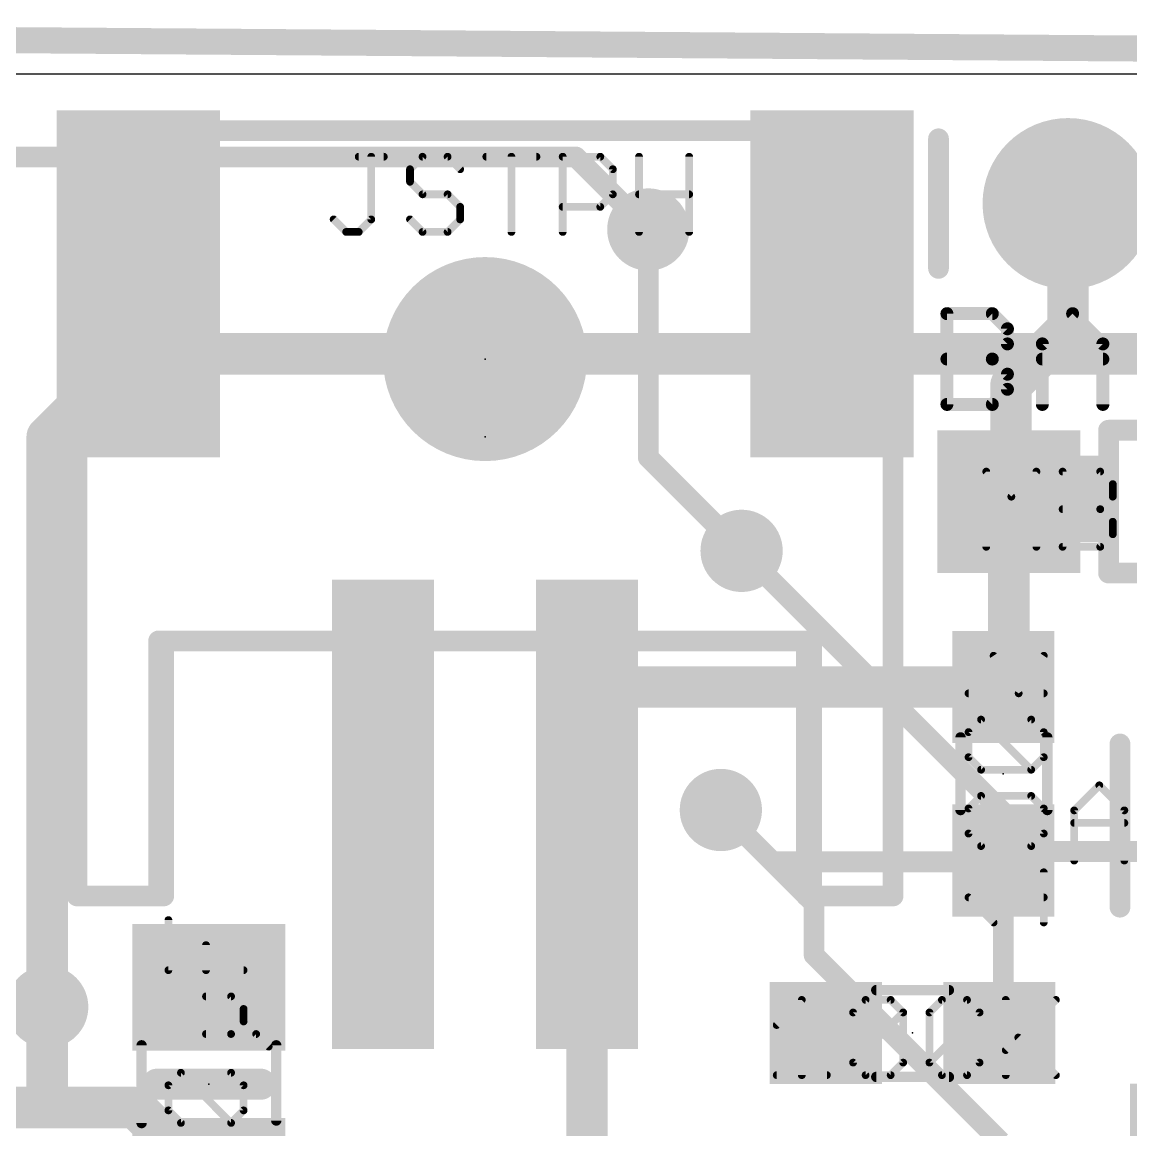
# Model space of a CAD drawing. Extents: x -0.8 to 51.2, y -0.4 to 23.4.
# Drawn here: x 6.26 to 17.13, y 12.51 to 23.37 of the extents above; entities that cross this region are included whole.
import ezdxf

# ---------------------------------------------------------------- set-up
doc = ezdxf.new("R2010")
doc.units = 0
for name, color, linetype in [('1', 12, 'CONTINUOUS'), ('16', 132, 'CONTINUOUS'), ('17', 110, 'CONTINUOUS'), ('18', 110, 'CONTINUOUS'), ('20', 53, 'CONTINUOUS'), ('21', 40, 'CONTINUOUS'), ('23', 40, 'CONTINUOUS'), ('27', 53, 'CONTINUOUS'), ('41', 12, 'CONTINUOUS'), ('51', 253, 'CONTINUOUS')]:
    doc.layers.add(name, color=color, linetype=linetype)

# ---------------------------------------------------------------- blocks, each defined once
blk = doc.blocks.new('RECT')
blk.add_solid([(-0.5, -0.5), (0.5, -0.5), (-0.5, 0.5), (0.5, 0.5)])
blk = doc.blocks.new('ROUNDP')
at = {"const_width": 0.5}
blk.add_lwpolyline([(0, -0.25, 1), (0, 0.25, 1), (0, -0.25)], format="xyb", dxfattribs=at)
blk = doc.blocks.new('PIE')
at = {"const_width": 0.5}
blk.add_lwpolyline([(0, -0.25, 1), (0, 0.25, 1), (0, -0.25)], format="xyb", dxfattribs=at)
blk = doc.blocks.new('ROUNDV')
at = {"const_width": 0.5}
blk.add_lwpolyline([(0, -0.25, 1), (0, 0.25, 1), (0, -0.25)], format="xyb", dxfattribs=at)

msp = doc.modelspace()

# ---------------------------------------------------------------- linework, layer by layer
at = {"layer": '1'}
for points, const_width in [([(50.927, 22.86), (-0.381, 23.241)], 0.254), ([(16.51, 21.59), (16.51, 20.3708)], 0.4064), ([(12.3952, 21.336), (12.3952, 19.1008)], 0.2032), ([(16.51, 20.3708), (15.9512, 19.812)], 0.4064), ([(15.9512, 19.812), (15.9512, 18.6902)], 0.4064), ([(12.3952, 19.1008), (13.3096, 18.1864)], 0.2032), ([(15.9512, 18.6902), (15.93, 18.669)], 0.4064), ([(15.93, 18.669), (15.93, 16.907)], 0.4064), ([(15.93, 16.907), (15.875, 16.852)], 0.4064), ([(12.1784, 16.852), (11.7856, 16.4592)], 0.4064), ([(15.875, 16.852), (12.1784, 16.852)], 0.4064), ([(11.7856, 16.4592), (11.7856, 15.6134)], 0.4064), ([(11.7856, 15.6134), (11.795, 15.604)], 0.4064), ([(11.795, 15.604), (11.795, 12.237)], 0.4064), ([(13.1064, 15.6464), (13.6144, 15.1384)], 0.2032), ([(13.6144, 15.1384), (15.8614, 15.1384)], 0.2032), ([(15.8614, 15.1384), (15.875, 15.152)], 0.2032), ([(15.875, 15.152), (15.875, 13.501)], 0.2032), ([(6.5024, 13.716), (6.5024, 12.8316)], 0.4064), ([(15.875, 13.501), (15.836, 13.462)], 0.2032), ([(15.8496, 13.4484), (15.836, 13.462)], 0.2032), ([(6.5024, 12.8316), (6.604, 12.73)], 0.4064), ([(5.22, 12.73), (6.604, 12.73)], 0.4064), ([(6.604, 12.73), (7.367, 12.73)], 0.4064), ([(7.367, 12.73), (8.088, 12.009)], 0.4064)]:
    msp.add_lwpolyline(points, dxfattribs=dict(at, const_width=const_width))
for points, const_width in [([(16.6116, 21.59, 1), (16.4084, 21.59)], 0.2032), ([(12.446, 21.336, 1), (12.3444, 21.336)], 0.1016), ([(16.5818, 20.299, 1), (16.4382, 20.4426)], 0.2032), ([(16.4084, 20.3708, 1), (16.6116, 20.3708)], 0.2032), ([(16.0528, 19.812, 1), (15.8496, 19.812)], 0.2032), ([(15.8794, 19.8838, 1), (16.023, 19.7402)], 0.2032), ([(12.4311, 19.1367, 1), (12.3593, 19.0649)], 0.1016), ([(12.3444, 19.1008, 1), (12.446, 19.1008)], 0.1016), ([(16.0316, 18.669, 1), (15.8284, 18.669)], 0.2032), ([(15.8582, 18.7408, 1), (16.0018, 18.5972)], 0.2032), ([(16.023, 18.6184, 1), (15.8794, 18.762)], 0.2032), ([(15.8496, 18.6902, 1), (16.0528, 18.6902)], 0.2032), ([(13.2737, 18.1505, 1), (13.3455, 18.2223)], 0.1016), ([(16.0018, 16.8352, 1), (15.8582, 16.9788)], 0.2032), ([(12.1784, 16.9536, 1), (12.1784, 16.7504)], 0.2032), ([(12.2502, 16.7802, 1), (12.1066, 16.9238)], 0.2032), ([(15.8032, 16.9238, 1), (15.9468, 16.7802)], 0.2032), ([(15.8284, 16.907, 1), (16.0316, 16.907)], 0.2032), ([(15.875, 16.7504, 1), (15.875, 16.9536)], 0.2032), ([(11.8872, 16.4592, 1), (11.684, 16.4592)], 0.2032), ([(11.7138, 16.531, 1), (11.8574, 16.3874)], 0.2032), ([(11.8574, 15.6852, 1), (11.7138, 15.5416)], 0.2032), ([(11.8966, 15.604, 1), (11.6934, 15.604)], 0.2032), ([(11.7232, 15.5322, 1), (11.8668, 15.6758)], 0.2032), ([(11.684, 15.6134, 1), (11.8872, 15.6134)], 0.2032), ([(13.1423, 15.6823, 1), (13.0705, 15.6105)], 0.1016), ([(13.6144, 15.1892, 1), (13.6144, 15.0876)], 0.1016), ([(13.5785, 15.1025, 1), (13.6503, 15.1743)], 0.1016), ([(15.8255, 15.1743, 1), (15.8973, 15.1025)], 0.1016), ([(15.9258, 15.152, 1), (15.8242, 15.152)], 0.1016), ([(15.9109, 15.1161, 1), (15.8391, 15.1879)], 0.1016), ([(15.8614, 15.0876, 1), (15.8614, 15.1892)], 0.1016), ([(6.604, 13.716, 1), (6.4008, 13.716)], 0.2032), ([(15.9109, 13.4651, 1), (15.8391, 13.5369)], 0.1016), ([(15.8719, 13.4979, 1), (15.8001, 13.4261)], 0.1016), ([(15.8001, 13.4979, 1), (15.8719, 13.4261)], 0.1016), ([(15.8137, 13.4125, 1), (15.8855, 13.4843)], 0.1016), ([(15.8242, 13.501, 1), (15.9258, 13.501)], 0.1016), ([(6.5742, 12.9034, 1), (6.4306, 12.7598)], 0.2032), ([(6.4008, 12.8316, 1), (6.604, 12.8316)], 0.2032), ([(6.604, 12.8316, 1), (6.604, 12.6284)], 0.2032), ([(6.5322, 12.6582, 1), (6.6758, 12.8018)], 0.2032), ([(6.604, 12.6284, 1), (6.604, 12.8316)], 0.2032), ([(7.4388, 12.8018, 1), (7.2952, 12.6582)], 0.2032), ([(7.367, 12.6284, 1), (7.367, 12.8316)], 0.2032)]:
    msp.add_lwpolyline(points, format="xyb", dxfattribs=dict(at, const_width=const_width))
at = {"layer": '16'}
for points, const_width in [([(-0.635, 23.241), (50.927, 22.86)], 0.254), ([(4.572, 22.0472), (11.684, 22.0472)], 0.2032), ([(11.684, 22.0472), (12.3952, 21.336)], 0.2032), ([(7.3152, 20.1168), (6.5024, 19.304)], 0.4064), ([(21.2344, 20.1168), (7.3152, 20.1168)], 0.4064), ([(6.5024, 19.304), (6.5024, 13.716)], 0.4064), ([(16.256, 15.24), (13.3096, 18.1864)], 0.2032), ([(14.0208, 14.732), (13.1064, 15.6464)], 0.2032), ([(20.7264, 15.24), (16.256, 15.24)], 0.2032), ([(14.0208, 14.224), (14.0208, 14.732)], 0.2032), ([(15.8496, 12.3952), (14.0208, 14.224)], 0.2032)]:
    msp.add_lwpolyline(points, dxfattribs=dict(at, const_width=const_width))
for points, const_width in [([(11.7199, 22.0831, 1), (11.6481, 22.0113)], 0.1016), ([(11.684, 21.9964, 1), (11.684, 22.098)], 0.1016), ([(12.3593, 21.3001, 1), (12.4311, 21.3719)], 0.1016), ([(7.3152, 20.2184, 1), (7.3152, 20.0152)], 0.2032), ([(7.387, 20.045, 1), (7.2434, 20.1886)], 0.2032), ([(6.604, 19.304, 1), (6.4008, 19.304)], 0.2032), ([(6.4306, 19.3758, 1), (6.5742, 19.2322)], 0.2032), ([(13.3455, 18.2223, 1), (13.2737, 18.1505)], 0.1016), ([(13.1423, 15.6823, 1), (13.0705, 15.6105)], 0.1016), ([(16.256, 15.2908, 1), (16.256, 15.1892)], 0.1016), ([(16.2201, 15.2041, 1), (16.2919, 15.2759)], 0.1016), ([(14.0716, 14.732, 1), (13.97, 14.732)], 0.1016), ([(13.9849, 14.6961, 1), (14.0567, 14.7679)], 0.1016), ([(14.0567, 14.2599, 1), (13.9849, 14.1881)], 0.1016), ([(13.97, 14.224, 1), (14.0716, 14.224)], 0.1016), ([(6.4008, 13.716, 1), (6.604, 13.716)], 0.2032)]:
    msp.add_lwpolyline(points, format="xyb", dxfattribs=dict(at, const_width=const_width))
at = {"layer": '20'}
msp.add_line((48.26, 22.86), (2.54, 22.86), dxfattribs=at)
at = {"layer": '21'}
for points, const_width in [([(8.545, 22.304), (13.045, 22.304)], 0.2032), ([(15.3226, 19.6215), (15.3226, 20.5113)], 0.127), ([(15.3226, 20.5113), (15.7675, 20.5113)], 0.127), ([(15.7675, 20.5113), (15.9158, 20.363)], 0.127), ([(16.2581, 20.2147), (16.5547, 20.5113)], 0.127), ([(16.5547, 20.5113), (16.8513, 20.2147)], 0.127), ([(15.9158, 20.363), (15.9158, 20.2147)], 0.127), ([(15.9158, 20.2147), (15.7675, 20.0664)], 0.127), ([(16.2581, 19.6215), (16.2581, 20.2147)], 0.127), ([(16.8513, 20.2147), (16.8513, 19.6215)], 0.127), ([(15.3226, 20.0664), (15.7675, 20.0664)], 0.127), ([(15.7675, 20.0664), (15.9158, 19.9181)], 0.127), ([(16.2581, 20.0664), (16.8513, 20.0664)], 0.127), ([(15.9158, 19.9181), (15.9158, 19.7698)], 0.127), ([(15.9158, 19.7698), (15.7675, 19.6215)], 0.127), ([(15.7675, 19.6215), (15.3226, 19.6215)], 0.127), ([(16.907, 19.369), (18.653, 19.369)], 0.2032), ([(6.795, 14.804), (6.795, 18.804)], 0.2032), ([(14.795, 18.804), (14.795, 14.804)], 0.2032), ([(18.653, 17.969), (16.907, 17.969)], 0.2032), ([(9.045, 17.304), (7.645, 17.304)], 0.2032), ([(7.645, 17.304), (7.645, 14.804)], 0.2032), ([(13.945, 17.304), (12.545, 17.304)], 0.2032), ([(13.945, 14.804), (13.945, 17.304)], 0.2032), ([(17.019, 14.694), (17.019, 16.294)], 0.2032), ([(7.645, 14.804), (6.795, 14.804)], 0.2032), ([(14.795, 14.804), (13.945, 14.804)], 0.2032), ([(7.58, 12.959), (8.596, 12.959)], 0.3048)]:
    msp.add_lwpolyline(points, dxfattribs=dict(at, const_width=const_width))
for points, const_width in [([(8.545, 22.3548, 1), (8.545, 22.2532)], 0.1016), ([(13.045, 22.2532, 1), (13.045, 22.3548)], 0.1016), ([(15.3544, 20.5113, 1), (15.2909, 20.5113)], 0.0635), ([(15.3226, 20.543, 1), (15.3226, 20.4795)], 0.0635), ([(15.79, 20.5337, 1), (15.745, 20.4888)], 0.0635), ([(15.7675, 20.4795, 1), (15.7675, 20.543)], 0.0635), ([(16.5772, 20.5337, 1), (16.5323, 20.4888)], 0.0635), ([(16.5772, 20.4888, 1), (16.5323, 20.5337)], 0.0635), ([(15.9475, 20.363, 1), (15.884, 20.363)], 0.0635), ([(15.8933, 20.3405, 1), (15.9382, 20.3854)], 0.0635), ([(15.884, 20.2147, 1), (15.9475, 20.2147)], 0.0635), ([(15.9382, 20.1922, 1), (15.8933, 20.2371)], 0.0635), ([(16.2899, 20.2147, 1), (16.2264, 20.2147)], 0.0635), ([(16.2357, 20.2371, 1), (16.2806, 20.1922)], 0.0635), ([(16.8831, 20.2147, 1), (16.8196, 20.2147)], 0.0635), ([(16.8289, 20.1922, 1), (16.8738, 20.2371)], 0.0635), ([(15.3226, 20.0981, 1), (15.3226, 20.0346)], 0.0635), ([(15.79, 20.0888, 1), (15.745, 20.0439)], 0.0635), ([(15.745, 20.0888, 1), (15.79, 20.0439)], 0.0635), ([(15.7675, 20.0346, 1), (15.7675, 20.0981)], 0.0635), ([(16.2581, 20.0981, 1), (16.2581, 20.0346)], 0.0635), ([(16.8513, 20.0346, 1), (16.8513, 20.0981)], 0.0635), ([(15.9475, 19.9181, 1), (15.884, 19.9181)], 0.0635), ([(15.8933, 19.8956, 1), (15.9382, 19.9405)], 0.0635), ([(15.884, 19.7698, 1), (15.9475, 19.7698)], 0.0635), ([(15.9382, 19.7473, 1), (15.8933, 19.7922)], 0.0635), ([(15.3226, 19.6532, 1), (15.3226, 19.5898)], 0.0635), ([(15.745, 19.644, 1), (15.79, 19.599)], 0.0635), ([(15.7675, 19.5898, 1), (15.7675, 19.6532)], 0.0635), ([(15.2909, 19.6215, 1), (15.3544, 19.6215)], 0.0635), ([(16.2264, 19.6215, 1), (16.2899, 19.6215)], 0.0635), ([(16.8196, 19.6215, 1), (16.8831, 19.6215)], 0.0635), ([(16.907, 19.4198, 1), (16.907, 19.3182)], 0.1016), ([(6.8458, 18.804, 1), (6.7442, 18.804)], 0.1016), ([(14.8458, 18.804, 1), (14.7442, 18.804)], 0.1016), ([(16.907, 18.0198, 1), (16.907, 17.9182)], 0.1016), ([(7.645, 17.3548, 1), (7.645, 17.2532)], 0.1016), ([(7.6958, 17.304, 1), (7.5942, 17.304)], 0.1016), ([(9.045, 17.2532, 1), (9.045, 17.3548)], 0.1016), ([(12.545, 17.3548, 1), (12.545, 17.2532)], 0.1016), ([(13.9958, 17.304, 1), (13.8942, 17.304)], 0.1016), ([(13.945, 17.2532, 1), (13.945, 17.3548)], 0.1016), ([(17.0698, 16.294, 1), (16.9682, 16.294)], 0.1016), ([(6.795, 14.8548, 1), (6.795, 14.7532)], 0.1016), ([(7.645, 14.7532, 1), (7.645, 14.8548)], 0.1016), ([(13.945, 14.8548, 1), (13.945, 14.7532)], 0.1016), ([(14.795, 14.7532, 1), (14.795, 14.8548)], 0.1016), ([(6.7442, 14.804, 1), (6.8458, 14.804)], 0.1016), ([(7.5942, 14.804, 1), (7.6958, 14.804)], 0.1016), ([(13.8942, 14.804, 1), (13.9958, 14.804)], 0.1016), ([(14.7442, 14.804, 1), (14.8458, 14.804)], 0.1016), ([(16.9682, 14.694, 1), (17.0698, 14.694)], 0.1016), ([(7.58, 13.0352, 1), (7.58, 12.8828)], 0.1524), ([(8.596, 12.8828, 1), (8.596, 13.0352)], 0.1524)]:
    msp.add_lwpolyline(points, format="xyb", dxfattribs=dict(at, const_width=const_width))
at = {"layer": '23'}
for p in [(10.795, 20.066), (10.795, 19.304), (15.875, 16.002), (14.986, 13.462), (8.088, 12.959)]:
    msp.add_point(p, dxfattribs=at)
at = {"layer": '27', "const_width": 0.0381}
for points in [[(9.5563, 22.0684, 1), (9.5563, 22.0303)], [(9.6983, 22.0493, 1), (9.6602, 22.0493)], [(9.8021, 22.0303, 1), (9.8021, 22.0684)], [(10.1819, 22.0684, 1), (10.1819, 22.0303)], [(10.1954, 22.0359, 1), (10.1684, 22.0628)], [(10.4411, 22.0628, 1), (10.4142, 22.0359)], [(10.4276, 22.0303, 1), (10.4276, 22.0684)], [(10.8074, 22.0684, 1), (10.8074, 22.0303)], [(11.0722, 22.0493, 1), (11.0341, 22.0493)], [(11.2989, 22.0303, 1), (11.2989, 22.0684)], [(11.5558, 22.0684, 1), (11.5558, 22.0303)], [(11.5749, 22.0493, 1), (11.5368, 22.0493)], [(11.9379, 22.0628, 1), (11.911, 22.0359)], [(11.9245, 22.0303, 1), (11.9245, 22.0684)], [(12.3233, 22.0493, 1), (12.2852, 22.0493)], [(12.8148, 22.0493, 1), (12.7767, 22.0493)], [(10.0781, 21.9265, 1), (10.04, 21.9265)], [(10.0455, 21.9399, 1), (10.0725, 21.913)], [(10.537, 21.913, 1), (10.564, 21.9399)], [(12.0664, 21.9265, 1), (12.0283, 21.9265)], [(12.0339, 21.913, 1), (12.0608, 21.9399)], [(10.0725, 21.8171, 1), (10.0455, 21.7901)], [(10.04, 21.8036, 1), (10.0781, 21.8036)], [(10.1819, 21.6998, 1), (10.1819, 21.6617)], [(10.1684, 21.6672, 1), (10.1954, 21.6942)], [(10.4411, 21.6942, 1), (10.4142, 21.6672)], [(10.4276, 21.6617, 1), (10.4276, 21.6998)], [(12.0283, 21.6807, 1), (12.0664, 21.6807)], [(12.0608, 21.6672, 1), (12.0339, 21.6942)], [(12.3043, 21.6998, 1), (12.3043, 21.6617)], [(12.7957, 21.6617, 1), (12.7957, 21.6998)], [(10.5696, 21.5578, 1), (10.5315, 21.5578)], [(10.537, 21.5444, 1), (10.564, 21.5713)], [(11.5558, 21.5769, 1), (11.5558, 21.5388)], [(11.911, 21.5713, 1), (11.9379, 21.5444)], [(11.9245, 21.5388, 1), (11.9245, 21.5769)], [(9.3241, 21.4484, 1), (9.2971, 21.4215)], [(9.6602, 21.435, 1), (9.6983, 21.435)], [(9.6927, 21.4215, 1), (9.6657, 21.4484)], [(10.0725, 21.4484, 1), (10.0455, 21.4215)], [(10.5315, 21.435, 1), (10.5696, 21.435)], [(10.564, 21.4215, 1), (10.537, 21.4484)], [(9.4335, 21.3312, 1), (9.4335, 21.2931)], [(9.42, 21.2986, 1), (9.4469, 21.3256)], [(9.5429, 21.3256, 1), (9.5698, 21.2986)], [(9.5563, 21.2931, 1), (9.5563, 21.3312)], [(10.1819, 21.3312, 1), (10.1819, 21.2931)], [(10.1684, 21.2986, 1), (10.1954, 21.3256)], [(10.4142, 21.3256, 1), (10.4411, 21.2986)], [(10.4276, 21.2931, 1), (10.4276, 21.3312)], [(11.0341, 21.3121, 1), (11.0722, 21.3121)], [(11.5368, 21.3121, 1), (11.5749, 21.3121)], [(12.2852, 21.3121, 1), (12.3233, 21.3121)], [(12.7767, 21.3121, 1), (12.8148, 21.3121)], [(15.7218, 18.9768, 1), (15.6948, 18.9499)], [(15.7274, 18.9633, 1), (15.6893, 18.9633)], [(16.2188, 18.9633, 1), (16.1807, 18.9633)], [(16.2133, 18.9499, 1), (16.1863, 18.9768)], [(16.4758, 18.9633, 1), (16.4377, 18.9633)], [(16.4567, 18.9824, 1), (16.4567, 18.9443)], [(16.8388, 18.9768, 1), (16.8119, 18.9499)], [(16.8253, 18.9443, 1), (16.8253, 18.9824)], [(16.9672, 18.8405, 1), (16.9291, 18.8405)], [(16.9347, 18.827, 1), (16.9617, 18.8539)], [(15.9406, 18.7311, 1), (15.9675, 18.7041)], [(15.9406, 18.7041, 1), (15.9675, 18.7311)], [(16.9291, 18.7176, 1), (16.9672, 18.7176)], [(16.9617, 18.7041, 1), (16.9347, 18.7311)], [(16.4567, 18.6138, 1), (16.4567, 18.5757)], [(16.8388, 18.6082, 1), (16.8119, 18.5812)], [(16.8119, 18.6082, 1), (16.8388, 18.5812)], [(16.8253, 18.5757, 1), (16.8253, 18.6138)], [(16.9672, 18.4718, 1), (16.9291, 18.4718)], [(16.9347, 18.4584, 1), (16.9617, 18.4853)], [(16.9291, 18.349, 1), (16.9672, 18.349)], [(16.9617, 18.3355, 1), (16.9347, 18.3624)], [(16.4567, 18.2452, 1), (16.4567, 18.2071)], [(16.8253, 18.2071, 1), (16.8253, 18.2452)], [(15.6893, 18.2261, 1), (15.7274, 18.2261)], [(16.1807, 18.2261, 1), (16.2188, 18.2261)], [(16.4377, 18.2261, 1), (16.4758, 18.2261)], [(16.8119, 18.2396, 1), (16.8388, 18.2126)], [(15.7961, 17.1688, 1), (15.7644, 17.1477)], [(16.2876, 17.1477, 1), (16.2558, 17.1688)], [(15.5345, 16.8087, 1), (15.5345, 16.7706)], [(16.0101, 16.8002, 1), (16.0418, 16.7791)], [(16.0101, 16.7791, 1), (16.0418, 16.8002)], [(16.2717, 16.7706, 1), (16.2717, 16.8087)], [(15.6573, 16.5517, 1), (15.6573, 16.5136)], [(15.6708, 16.5462, 1), (15.6439, 16.5192)], [(15.6708, 16.5192, 1), (15.6439, 16.5462)], [(16.1623, 16.5462, 1), (16.1354, 16.5192)], [(16.1488, 16.5136, 1), (16.1488, 16.5517)], [(15.5535, 16.4098, 1), (15.5154, 16.4098)], [(15.521, 16.4233, 1), (15.5479, 16.3963)], [(16.2907, 16.4098, 1), (16.2526, 16.4098)], [(16.2582, 16.3963, 1), (16.2852, 16.4233)], [(15.5479, 16.1775, 1), (15.521, 16.1506)], [(16.2852, 16.1506, 1), (16.2582, 16.1775)], [(15.5154, 16.1641, 1), (15.5535, 16.1641)], [(16.2526, 16.1641, 1), (16.2907, 16.1641)], [(15.6573, 16.0603, 1), (15.6573, 16.0222)], [(15.6439, 16.0277, 1), (15.6708, 16.0547)], [(16.1354, 16.0547, 1), (16.1623, 16.0277)], [(16.1354, 16.0277, 1), (16.1623, 16.0547)], [(16.1488, 16.0222, 1), (16.1488, 16.0603)], [(16.8295, 15.9018, 1), (16.8026, 15.8749)], [(16.8295, 15.8749, 1), (16.8026, 15.9018)], [(15.6573, 15.8033, 1), (15.6573, 15.7652)], [(15.6708, 15.7977, 1), (15.6439, 15.7708)], [(15.6708, 15.7708, 1), (15.6439, 15.7977)], [(16.1623, 15.7977, 1), (16.1354, 15.7708)], [(16.1488, 15.7652, 1), (16.1488, 15.8033)], [(15.5535, 15.6614, 1), (15.5154, 15.6614)], [(15.521, 15.6749, 1), (15.5479, 15.6479)], [(16.2907, 15.6614, 1), (16.2526, 15.6614)], [(16.2582, 15.6479, 1), (16.2852, 15.6749)], [(16.5893, 15.6426, 1), (16.5512, 15.6426)], [(16.5568, 15.6561, 1), (16.5838, 15.6291)], [(17.0808, 15.6426, 1), (17.0427, 15.6426)], [(17.0483, 15.6291, 1), (17.0753, 15.6561)], [(16.5703, 15.5388, 1), (16.5703, 15.5007)], [(17.0618, 15.5007, 1), (17.0618, 15.5388)], [(15.5154, 15.4157, 1), (15.5535, 15.4157)], [(15.5479, 15.4291, 1), (15.521, 15.4022)], [(16.2526, 15.4157, 1), (16.2907, 15.4157)], [(16.2852, 15.4022, 1), (16.2582, 15.4291)], [(15.6573, 15.3118, 1), (15.6573, 15.2737)], [(15.6439, 15.2793, 1), (15.6708, 15.3063)], [(16.1354, 15.3063, 1), (16.1623, 15.2793)], [(16.1354, 15.2793, 1), (16.1623, 15.3063)], [(16.1488, 15.2737, 1), (16.1488, 15.3118)], [(16.5512, 15.1511, 1), (16.5893, 15.1511)], [(17.0427, 15.1511, 1), (17.0808, 15.1511)], [(16.2907, 15.0359, 1), (16.2526, 15.0359)], [(15.5479, 14.8036, 1), (15.521, 14.7766)], [(15.5345, 14.8092, 1), (15.5345, 14.7711)], [(16.2717, 14.7711, 1), (16.2717, 14.8092)], [(7.7097, 14.5678, 1), (7.6716, 14.5678)], [(15.7667, 14.5309, 1), (15.7937, 14.5578)], [(16.2526, 14.5444, 1), (16.2907, 14.5444)], [(8.0783, 14.3221, 1), (8.0402, 14.3221)], [(7.6716, 14.0763, 1), (7.7097, 14.0763)], [(7.6907, 14.0954, 1), (7.6907, 14.0573)], [(8.0402, 14.0763, 1), (8.0783, 14.0763)], [(8.4279, 14.0573, 1), (8.4279, 14.0954)], [(8.0593, 13.8385, 1), (8.0593, 13.8004)], [(8.3185, 13.8329, 1), (8.2916, 13.8059)], [(8.305, 13.8004, 1), (8.305, 13.8385)], [(13.9188, 13.7849, 1), (13.8807, 13.7849)], [(13.9132, 13.7715, 1), (13.8863, 13.7984)], [(14.5253, 13.804, 1), (14.5253, 13.7659)], [(14.5388, 13.7715, 1), (14.5119, 13.7984)], [(14.7845, 13.7984, 1), (14.7576, 13.7715)], [(14.7711, 13.7659, 1), (14.7711, 13.804)], [(15.2737, 13.804, 1), (15.2737, 13.7659)], [(15.2872, 13.7715, 1), (15.2603, 13.7984)], [(15.533, 13.7984, 1), (15.506, 13.7715)], [(15.5195, 13.7659, 1), (15.5195, 13.804)], [(15.9183, 13.7849, 1), (15.8802, 13.7849)], [(16.4042, 13.7715, 1), (16.3773, 13.7984)], [(8.447, 13.6965, 1), (8.4089, 13.6965)], [(8.4144, 13.6831, 1), (8.4414, 13.71)], [(14.4215, 13.6621, 1), (14.3834, 13.6621)], [(14.389, 13.6755, 1), (14.4159, 13.6486)], [(14.913, 13.6621, 1), (14.8749, 13.6621)], [(14.9074, 13.6486, 1), (14.8805, 13.6755)], [(14.8805, 13.6486, 1), (14.9074, 13.6755)], [(15.1699, 13.6621, 1), (15.1318, 13.6621)], [(15.1374, 13.6755, 1), (15.1643, 13.6486)], [(15.6614, 13.6621, 1), (15.6233, 13.6621)], [(15.6558, 13.6486, 1), (15.6289, 13.6755)], [(15.6289, 13.6486, 1), (15.6558, 13.6755)], [(8.4089, 13.5737, 1), (8.447, 13.5737)], [(8.4414, 13.5602, 1), (8.4144, 13.5871)], [(8.0593, 13.4699, 1), (8.0593, 13.4318)], [(8.305, 13.4699, 1), (8.305, 13.4318)], [(8.2916, 13.4643, 1), (8.3185, 13.4373)], [(8.305, 13.4318, 1), (8.305, 13.4699)], [(8.5642, 13.4643, 1), (8.5373, 13.4373)], [(8.5508, 13.4318, 1), (8.5508, 13.4699)], [(13.6406, 13.5527, 1), (13.6675, 13.5257)], [(16.0356, 13.4298, 1), (16.0087, 13.4028)], [(8.6602, 13.3145, 1), (8.6871, 13.3414)], [(15.8858, 13.3069, 1), (15.9128, 13.28)], [(14.3834, 13.1706, 1), (14.4215, 13.1706)], [(14.4159, 13.184, 1), (14.389, 13.1571)], [(14.389, 13.184, 1), (14.4159, 13.1571)], [(14.8749, 13.1706, 1), (14.913, 13.1706)], [(14.9074, 13.1571, 1), (14.8805, 13.184)], [(15.1643, 13.184, 1), (15.1374, 13.1571)], [(15.1374, 13.184, 1), (15.1643, 13.1571)], [(15.1318, 13.1706, 1), (15.1699, 13.1706)], [(15.6233, 13.1706, 1), (15.6614, 13.1706)], [(15.6558, 13.1571, 1), (15.6289, 13.184)], [(7.8135, 13.0901, 1), (7.8135, 13.052)], [(7.827, 13.0845, 1), (7.8001, 13.0575)], [(7.827, 13.0575, 1), (7.8001, 13.0845)], [(8.3185, 13.0845, 1), (8.2916, 13.0575)], [(8.305, 13.052, 1), (8.305, 13.0901)], [(13.654, 13.0668, 1), (13.654, 13.0287)], [(13.8807, 13.0477, 1), (13.9188, 13.0477)], [(14.1455, 13.0287, 1), (14.1455, 13.0668)], [(14.5253, 13.0668, 1), (14.5253, 13.0287)], [(14.5119, 13.0342, 1), (14.5388, 13.0612)], [(14.7576, 13.0612, 1), (14.7845, 13.0342)], [(14.7711, 13.0287, 1), (14.7711, 13.0668)], [(15.2737, 13.0668, 1), (15.2737, 13.0287)], [(15.2603, 13.0342, 1), (15.2872, 13.0612)], [(15.506, 13.0612, 1), (15.533, 13.0342)], [(15.5195, 13.0287, 1), (15.5195, 13.0668)], [(15.8802, 13.0477, 1), (15.9183, 13.0477)], [(16.3773, 13.0342, 1), (16.4042, 13.0612)], [(7.7097, 12.9481, 1), (7.6716, 12.9481)], [(7.6772, 12.9616, 1), (7.7041, 12.9347)], [(8.447, 12.9481, 1), (8.4089, 12.9481)], [(8.4144, 12.9347, 1), (8.4414, 12.9616)], [(7.7041, 12.7159, 1), (7.6772, 12.6889)], [(7.6716, 12.7024, 1), (7.7097, 12.7024)], [(8.4089, 12.7024, 1), (8.447, 12.7024)], [(8.4414, 12.6889, 1), (8.4144, 12.7159)], [(7.8135, 12.5986, 1), (7.8135, 12.5605)], [(7.8001, 12.566, 1), (7.827, 12.593)], [(8.2916, 12.593, 1), (8.3185, 12.566)], [(8.2916, 12.566, 1), (8.3185, 12.593)], [(8.305, 12.5605, 1), (8.305, 12.5986)]]:
    msp.add_lwpolyline(points, format="xyb", dxfattribs=at)
at = {"layer": '27', "const_width": 0.0762}
for points in [[(9.5563, 22.0493), (9.8021, 22.0493)], [(9.6792, 21.435), (9.6792, 22.0493)], [(10.1819, 22.0493), (10.059, 21.9265)], [(10.4276, 22.0493), (10.1819, 22.0493)], [(10.5505, 21.9265), (10.4276, 22.0493)], [(10.8074, 22.0493), (11.2989, 22.0493)], [(11.0532, 21.3121), (11.0532, 22.0493)], [(11.5558, 21.3121), (11.5558, 22.0493)], [(11.5558, 22.0493), (11.9245, 22.0493)], [(11.9245, 22.0493), (12.0473, 21.9265)], [(12.3043, 21.3121), (12.3043, 22.0493)], [(12.7957, 22.0493), (12.7957, 21.3121)], [(10.059, 21.9265), (10.059, 21.8036)], [(12.0473, 21.9265), (12.0473, 21.6807)], [(10.059, 21.8036), (10.1819, 21.6807)], [(10.1819, 21.6807), (10.4276, 21.6807)], [(10.4276, 21.6807), (10.5505, 21.5578)], [(12.0473, 21.6807), (11.9245, 21.5578)], [(12.3043, 21.6807), (12.7957, 21.6807)], [(10.5505, 21.5578), (10.5505, 21.435)], [(11.9245, 21.5578), (11.5558, 21.5578)], [(9.3106, 21.435), (9.4335, 21.3121)], [(9.5563, 21.3121), (9.6792, 21.435)], [(10.1819, 21.3121), (10.059, 21.435)], [(10.5505, 21.435), (10.4276, 21.3121)], [(9.4335, 21.3121), (9.5563, 21.3121)], [(10.4276, 21.3121), (10.1819, 21.3121)], [(15.7083, 18.2261), (15.7083, 18.9633)], [(15.7083, 18.9633), (15.954, 18.7176)], [(15.954, 18.7176), (16.1998, 18.9633)], [(16.1998, 18.9633), (16.1998, 18.2261)], [(16.4567, 18.2261), (16.4567, 18.9633)], [(16.4567, 18.9633), (16.8253, 18.9633)], [(16.8253, 18.9633), (16.9482, 18.8405)], [(16.9482, 18.8405), (16.9482, 18.7176)], [(16.9482, 18.7176), (16.8253, 18.5947)], [(16.4567, 18.5947), (16.8253, 18.5947)], [(16.8253, 18.5947), (16.9482, 18.4718)], [(16.9482, 18.4718), (16.9482, 18.349)], [(16.9482, 18.349), (16.8253, 18.2261)], [(16.8253, 18.2261), (16.4567, 18.2261)], [(16.026, 16.7896), (15.7802, 17.1582)], [(16.2717, 17.1582), (16.026, 16.7896)], [(16.2717, 16.7896), (15.5345, 16.7896)], [(15.5345, 16.4098), (15.6573, 16.5327)], [(15.6573, 16.5327), (16.1488, 16.5327)], [(16.1488, 16.0412), (15.6573, 16.5327)], [(16.1488, 16.5327), (16.2717, 16.4098)], [(15.5345, 16.1641), (15.5345, 16.4098)], [(16.2717, 16.4098), (16.2717, 16.1641)], [(15.6573, 16.0412), (15.5345, 16.1641)], [(16.2717, 16.1641), (16.1488, 16.0412)], [(16.1488, 16.0412), (15.6573, 16.0412)], [(16.5703, 15.6426), (16.816, 15.8883)], [(16.816, 15.8883), (17.0618, 15.6426)], [(15.5345, 15.6614), (15.6573, 15.7843)], [(15.6573, 15.7843), (16.1488, 15.7843)], [(16.1488, 15.2928), (15.6573, 15.7843)], [(16.1488, 15.7843), (16.2717, 15.6614)], [(15.5345, 15.4157), (15.5345, 15.6614)], [(16.2717, 15.6614), (16.2717, 15.4157)], [(16.5703, 15.1511), (16.5703, 15.6426)], [(17.0618, 15.6426), (17.0618, 15.1511)], [(16.5703, 15.5197), (17.0618, 15.5197)], [(15.6573, 15.2928), (15.5345, 15.4157)], [(16.2717, 15.4157), (16.1488, 15.2928)], [(16.1488, 15.2928), (15.6573, 15.2928)], [(16.2717, 14.5444), (16.2717, 15.0359)], [(15.7802, 14.5444), (15.5345, 14.7901)], [(15.5345, 14.7901), (16.2717, 14.7901)], [(7.6907, 14.0763), (7.6907, 14.5678)], [(8.0593, 14.0763), (8.0593, 14.3221)], [(8.4279, 14.0763), (7.6907, 14.0763)], [(8.305, 13.8194), (8.0593, 13.8194)], [(8.4279, 13.6965), (8.305, 13.8194)], [(13.654, 13.5392), (13.8998, 13.7849)], [(13.8998, 13.7849), (13.8998, 13.0477)], [(14.4025, 13.6621), (14.5253, 13.7849)], [(14.5253, 13.7849), (14.7711, 13.7849)], [(14.7711, 13.7849), (14.8939, 13.6621)], [(15.1509, 13.6621), (15.2737, 13.7849)], [(15.2737, 13.7849), (15.5195, 13.7849)], [(15.5195, 13.7849), (15.6424, 13.6621)], [(15.8993, 13.7849), (15.8993, 13.0477)], [(15.8993, 13.2934), (16.3908, 13.7849)], [(8.4279, 13.5737), (8.4279, 13.6965)], [(14.4025, 13.1706), (14.4025, 13.6621)], [(14.4025, 13.1706), (14.8939, 13.6621)], [(14.8939, 13.6621), (14.8939, 13.1706)], [(15.1509, 13.1706), (15.1509, 13.6621)], [(15.1509, 13.1706), (15.6424, 13.6621)], [(15.6424, 13.6621), (15.6424, 13.1706)], [(8.305, 13.4508), (8.4279, 13.5737)], [(8.0593, 13.4508), (8.305, 13.4508)], [(8.305, 13.4508), (8.5508, 13.4508)], [(8.5508, 13.4508), (8.6736, 13.3279)], [(16.0222, 13.4163), (16.3908, 13.0477)], [(14.5253, 13.0477), (14.4025, 13.1706)], [(14.8939, 13.1706), (14.7711, 13.0477)], [(15.2737, 13.0477), (15.1509, 13.1706)], [(15.6424, 13.1706), (15.5195, 13.0477)], [(7.6907, 12.9481), (7.8135, 13.071)], [(7.8135, 13.071), (8.305, 13.071)], [(8.305, 12.5795), (7.8135, 13.071)], [(8.305, 13.071), (8.4279, 12.9481)], [(13.654, 13.0477), (14.1455, 13.0477)], [(14.7711, 13.0477), (14.5253, 13.0477)], [(15.5195, 13.0477), (15.2737, 13.0477)], [(7.6907, 12.7024), (7.6907, 12.9481)], [(8.4279, 12.9481), (8.4279, 12.7024)], [(7.8135, 12.5795), (7.6907, 12.7024)], [(8.4279, 12.7024), (8.305, 12.5795)], [(8.305, 12.5795), (7.8135, 12.5795)]]:
    msp.add_lwpolyline(points, dxfattribs=at)
at = {"layer": '41'}
for points, const_width in [([(10.795, 20.816, 0.4142), (10.045, 20.066)], 0.5), ([(11.545, 20.066, 0.4142), (10.795, 20.816)], 0.5), ([(10.795, 20.941, 1), (10.795, 20.691)], 0.25), ([(10.795, 20.691, 1), (10.795, 20.941)], 0.25), ([(10.045, 20.066, 0.4142), (10.795, 19.316)], 0.5), ([(10.17, 20.066, 1), (9.92, 20.066)], 0.25), ([(10.795, 19.316, 0.4142), (11.545, 20.066)], 0.5), ([(11.67, 20.066, 1), (11.42, 20.066)], 0.25), ([(9.92, 20.066, 1), (10.17, 20.066)], 0.25), ([(11.42, 20.066, 1), (11.67, 20.066)], 0.25), ([(10.795, 19.441, 1), (10.795, 19.191)], 0.25), ([(10.795, 19.191, 1), (10.795, 19.441)], 0.25)]:
    msp.add_lwpolyline(points, format="xyb", dxfattribs=dict(at, const_width=const_width))
at = {"layer": '51'}
for points, const_width in [([(6.795, 22.304), (14.795, 22.304)], 0.2032), ([(6.795, 14.804), (6.795, 22.304)], 0.2032), ([(14.795, 22.304), (14.795, 14.804)], 0.2032), ([(15.24, 22.225), (15.24, 20.955)], 0.2032), ([(16.907, 17.969), (16.907, 19.369)], 0.2032), ([(13.995, 17.304), (7.595, 17.304)], 0.2032), ([(7.595, 17.304), (7.595, 14.804)], 0.2032), ([(13.995, 14.804), (13.995, 17.304)], 0.2032), ([(15.456, 16.358), (15.456, 15.646)], 0.1016), ([(16.307, 16.358), (16.307, 15.646)], 0.1016), ([(7.595, 14.804), (6.795, 14.804)], 0.2032), ([(14.795, 14.804), (13.995, 14.804)], 0.2032), ([(15.342, 13.881), (14.63, 13.881)], 0.1016), ([(7.428, 12.578), (7.428, 13.34)], 0.1016), ([(8.748, 12.603), (8.748, 13.34)], 0.1016), ([(15.342, 13.03), (14.63, 13.03)], 0.1016)]:
    msp.add_lwpolyline(points, dxfattribs=dict(at, const_width=const_width))
for points, const_width in [([(6.795, 22.3548, 1), (6.795, 22.2532)], 0.1016), ([(6.8458, 22.304, 1), (6.7442, 22.304)], 0.1016), ([(14.8458, 22.304, 1), (14.7442, 22.304)], 0.1016), ([(14.795, 22.2532, 1), (14.795, 22.3548)], 0.1016), ([(15.2908, 22.225, 1), (15.1892, 22.225)], 0.1016), ([(15.1892, 20.955, 1), (15.2908, 20.955)], 0.1016), ([(16.9578, 19.369, 1), (16.8562, 19.369)], 0.1016), ([(16.8562, 17.969, 1), (16.9578, 17.969)], 0.1016), ([(7.595, 17.3548, 1), (7.595, 17.2532)], 0.1016), ([(7.6458, 17.304, 1), (7.5442, 17.304)], 0.1016), ([(14.0458, 17.304, 1), (13.9442, 17.304)], 0.1016), ([(13.995, 17.2532, 1), (13.995, 17.3548)], 0.1016), ([(15.4814, 16.358, 1), (15.4306, 16.358)], 0.0508), ([(16.3324, 16.358, 1), (16.2816, 16.358)], 0.0508), ([(15.4306, 15.646, 1), (15.4814, 15.646)], 0.0508), ([(16.2816, 15.646, 1), (16.3324, 15.646)], 0.0508), ([(6.795, 14.8548, 1), (6.795, 14.7532)], 0.1016), ([(7.595, 14.7532, 1), (7.595, 14.8548)], 0.1016), ([(13.995, 14.8548, 1), (13.995, 14.7532)], 0.1016), ([(14.795, 14.7532, 1), (14.795, 14.8548)], 0.1016), ([(6.7442, 14.804, 1), (6.8458, 14.804)], 0.1016), ([(7.5442, 14.804, 1), (7.6458, 14.804)], 0.1016), ([(13.9442, 14.804, 1), (14.0458, 14.804)], 0.1016), ([(14.7442, 14.804, 1), (14.8458, 14.804)], 0.1016), ([(14.63, 13.9064, 1), (14.63, 13.8556)], 0.0508), ([(15.342, 13.8556, 1), (15.342, 13.9064)], 0.0508), ([(7.4534, 13.34, 1), (7.4026, 13.34)], 0.0508), ([(8.7734, 13.34, 1), (8.7226, 13.34)], 0.0508), ([(14.63, 13.0554, 1), (14.63, 13.0046)], 0.0508), ([(15.342, 13.0046, 1), (15.342, 13.0554)], 0.0508), ([(8.7226, 12.603, 1), (8.7734, 12.603)], 0.0508), ([(7.4026, 12.578, 1), (7.4534, 12.578)], 0.0508)]:
    msp.add_lwpolyline(points, format="xyb", dxfattribs=dict(at, const_width=const_width))

# ---------------------------------------------------------------- block references
at = {"layer": '1'}
for p, xscale, yscale, rotation in [((7.395, 20.804), 3.4, 1.6, 90), ((14.195, 20.804), 3.4, 1.6, 90), ((15.93, 18.669), 1.4, 1.4, 270), ((8.088, 13.909), 1.24, 1.5, 90), ((8.088, 12.009), 1.24, 1.5, 90)]:
    msp.add_blockref('RECT', p, dxfattribs=dict(at, xscale=xscale, yscale=yscale, rotation=rotation))
msp.add_blockref('PIE', (10.795, 20.066), dxfattribs=at)
at = {"layer": '1', "yscale": 4.6}
for p in [(9.795, 15.604), (11.795, 15.604)]:
    msp.add_blockref('RECT', p, dxfattribs=at)
at = {"layer": '1', "xscale": 1.1}
for p, rotation in [((15.875, 16.852), 270), ((15.875, 15.152), 270), ((14.136, 13.462), 180), ((15.836, 13.462), 180), ((17.6664, 12.463), 180)]:
    msp.add_blockref('RECT', p, dxfattribs=dict(at, rotation=rotation))
at = {"layer": '17', "xscale": 1.6764, "yscale": 1.6764, "rotation": 90}
msp.add_blockref('ROUNDP', (16.51, 21.59), dxfattribs=at)
msp.add_blockref('ROUNDP', (16.51, 21.59), dxfattribs=at)
at = {"layer": '18', "xscale": 0.8064, "yscale": 0.8064}
for p in [(12.3952, 21.336), (12.3952, 21.336), (13.3096, 18.1864), (13.3096, 18.1864), (13.1064, 15.6464), (13.1064, 15.6464), (6.5024, 13.716), (6.5024, 13.716)]:
    msp.add_blockref('ROUNDV', p, dxfattribs=at)
at = {"layer": '51', "xscale": 0.508, "yscale": 0.508}
msp.add_blockref('RECT', (16.51, 21.59), dxfattribs=at)
at = {"layer": '51'}
for p, xscale, yscale, rotation in [((16.432, 18.694), 0.75, 0.85, 180), ((15.8801, 16.5902), 0.5001, 0.95, 270), ((15.8801, 15.4218), 0.5001, 0.95, 270), ((8.0869, 13.6897), 0.7501, 1.4501, 90), ((14.4058, 13.4569), 0.5001, 0.95, 180), ((15.5742, 13.4569), 0.5001, 0.95, 180), ((8.0869, 12.2419), 0.7501, 1.4501, 90)]:
    msp.add_blockref('RECT', p, dxfattribs=dict(at, xscale=xscale, yscale=yscale, rotation=rotation))

doc.saveas('drawing.dxf')
